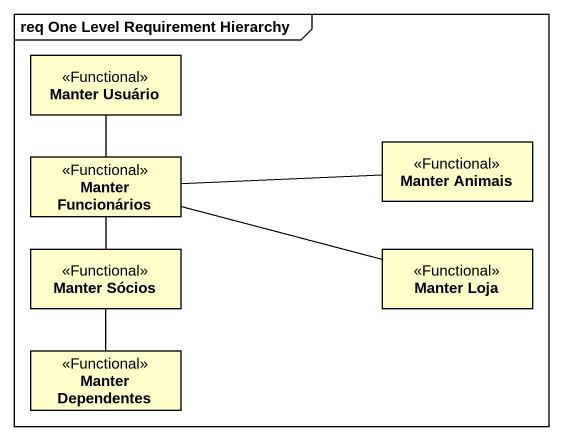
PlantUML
@startuml
mainframe req One Level Requirement Hierarchy
hide circle
hide empty members
class "Manter Usuário" as Manter_Usuário <<Functional>>
class "Manter Funcionários" as Manter_Funcionários <<Functional>>
class "Manter Animais" as Manter_Animais <<Functional>>
class "Manter Sócios" as Manter_Sócios <<Functional>>
class "Manter Loja" as Manter_Loja <<Functional>>
class "Manter Dependentes" as Manter_Dependentes <<Functional>>
Manter_Usuário -- Manter_Funcionários
Manter_Funcionários -right- Manter_Animais
Manter_Funcionários -- Manter_Sócios
Manter_Funcionários -right- Manter_Loja
Manter_Dependentes -up- Manter_Sócios
@enduml
